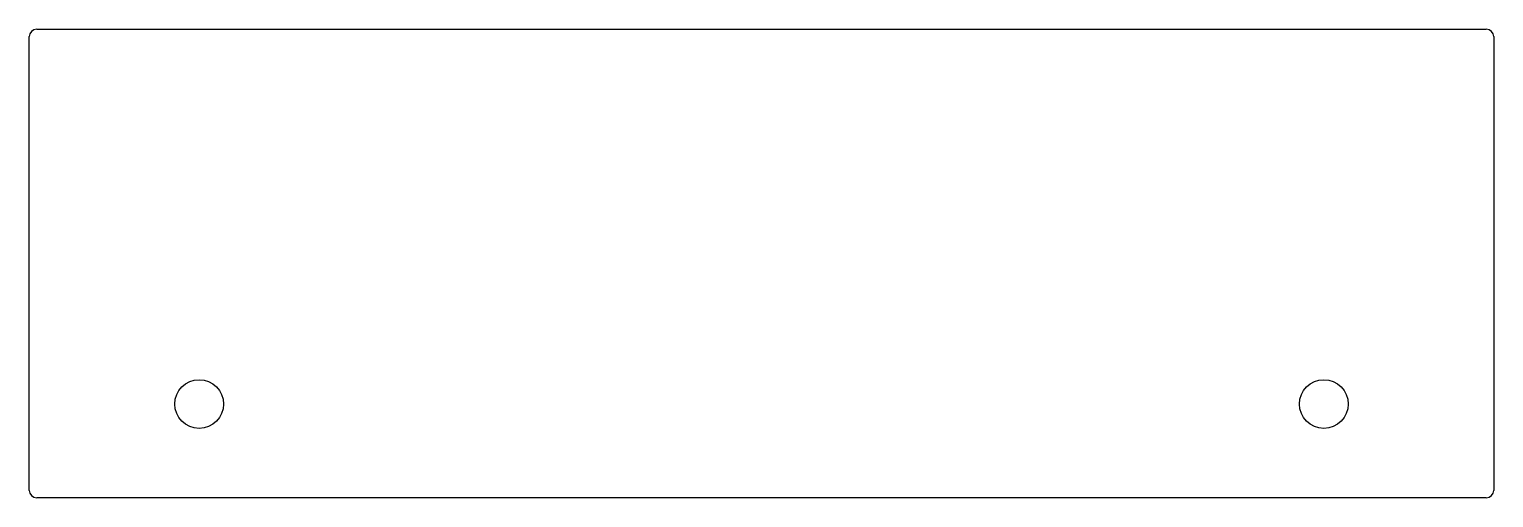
# Model space of a CAD drawing. Header units: millimetres. Extents: x -99 to 99, y -32 to 32.
import ezdxf

# ---------------------------------------------------------------- set-up
doc = ezdxf.new("R2010")
doc.units = ezdxf.units.MM
doc.layers.add('Sketch001', color=7, linetype='CONTINUOUS')

msp = doc.modelspace()

# ---------------------------------------------------------------- linework, layer by layer
at = {"layer": 'Sketch001'}
for p, q in [((-99.2188, -30.75), (-99.2188, 30.75)), ((-98.2188, 31.75), (98.2188, 31.75)), ((99.2188, 30.75), (99.2188, -30.75)), ((98.2188, -31.75), (-98.2188, -31.75))]:
    msp.add_line(p, q, dxfattribs=at)
for centre in [(-76.2, -19.05), (76.2, -19.05)]:
    msp.add_circle(centre, 3.302, dxfattribs=at)
for centre, start, end in [((-98.2188, 30.75), 90, 180), ((98.2188, 30.75), 0, 90), ((-98.2188, -30.75), 180, -90), ((98.2188, -30.75), -90, 0)]:
    msp.add_arc(centre, 1, start, end, dxfattribs=at)

doc.saveas('drawing.dxf')
